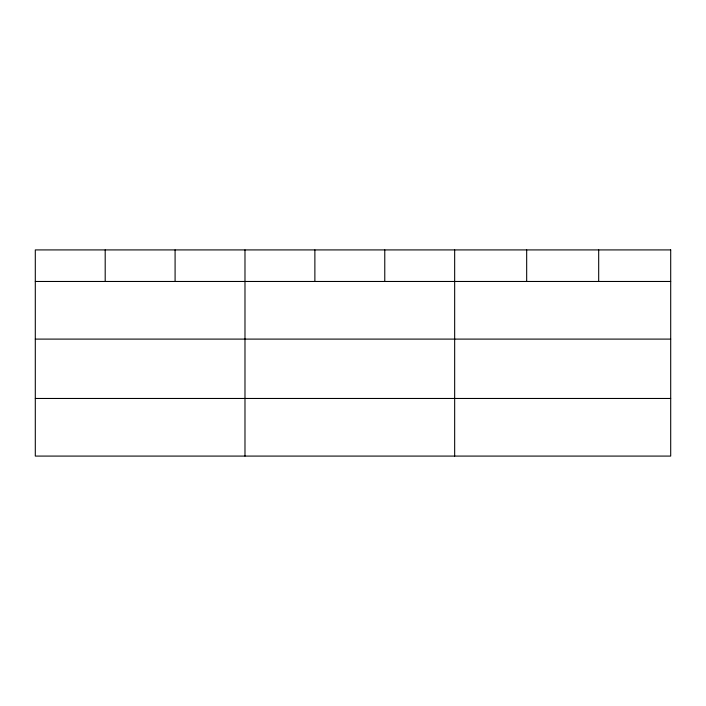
<?xml version="1.0" encoding="UTF-8"?>
<svg xmlns="http://www.w3.org/2000/svg" width="706" height="706" viewBox="0 0 706 706"><rect width="100%" height="100%" fill="white"/><g stroke="black" fill="none" stroke-linecap="round" stroke-linejoin="round"><path stroke-width="1.06" d="M35.3 281.473L670.7 281.473M35.3 339.101L670.7 339.101M35.3 398.466L670.7 398.466M598.688 249.915L598.688 281.473M526.676 249.915L526.676 281.473M454.664 249.915L454.664 456.085M384.77 249.915L384.77 281.473M314.876 249.915L314.876 281.473M244.982 249.915L244.982 456.085M175.088 249.915L175.088 281.473M105.194 249.915L105.194 281.473M670.7 249.915L35.3 249.915L35.3 456.085L670.7 456.085L670.7 249.915"/></g></svg>
